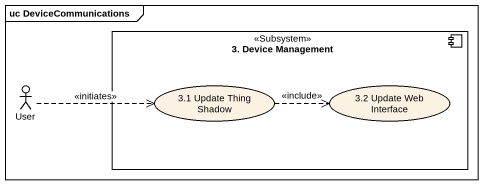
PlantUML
@startuml
mainframe uc DeviceCommunications
component "3. Device Management" as c3_Device_Management <<Subsystem>> {
  usecase "3.1 Update Thing Shadow" as u3_1_Update_Thing_Shadow
  usecase "3.2 Update Web Interface" as u3_2_Update_Web_Interface
}
actor User
User .right.> u3_1_Update_Thing_Shadow : <<initiates>>
u3_1_Update_Thing_Shadow .right.> u3_2_Update_Web_Interface : <<include>>
@enduml
